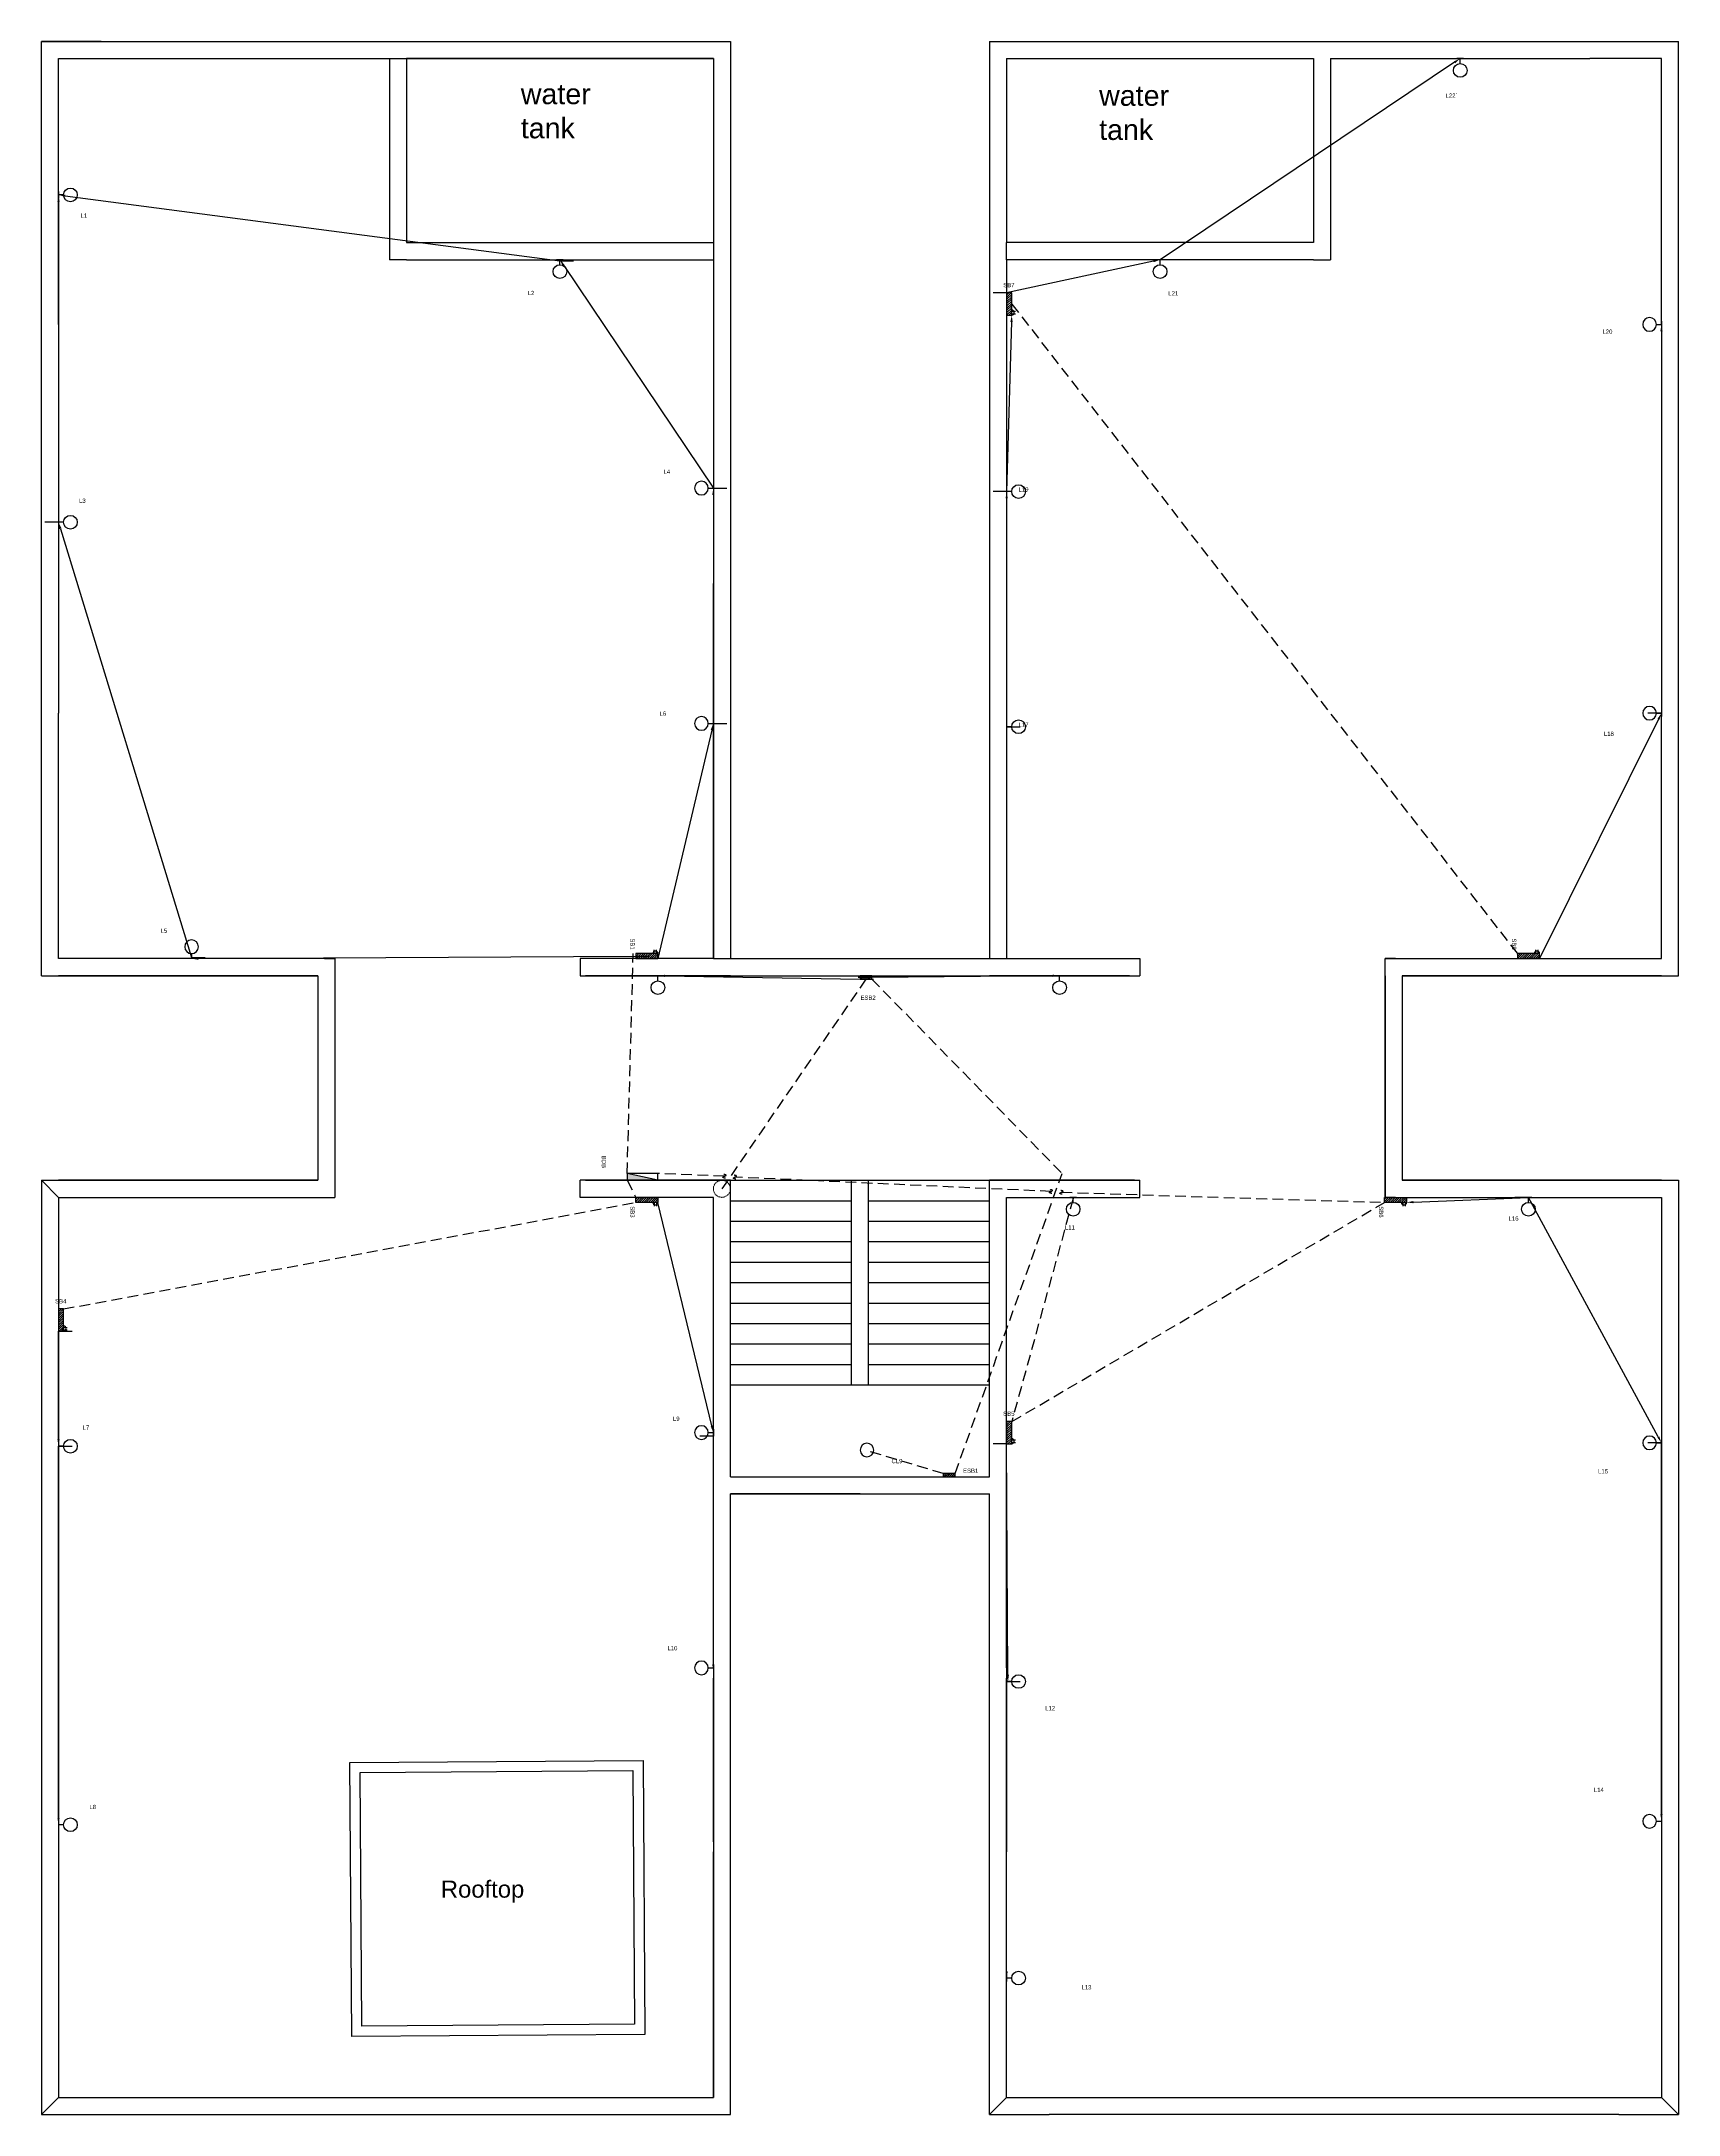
# Model space of a CAD drawing. Header units: inches. Extents: x 61297 to 163996, y 9483 to 32239.
# Drawn here: x 83437 to 84397, y 13663 to 14879 of the extents above; entities that cross this region are included whole.
import ezdxf
from ezdxf import colors
from ezdxf.entities.mleader import LeaderData, LeaderLine
from ezdxf.math import Vec2, Vec3

# ---------------------------------------------------------------- set-up
doc = ezdxf.new("R2010")
doc.units = ezdxf.units.IN
doc.linetypes.add('DASHED', pattern=[0.75, 0.5, -0.25])
doc.linetypes.add('HIDDEN', pattern=[9.525, 6.35, -3.175])
for name, color, linetype in [('Emergency Conduitt', 10, 'HIDDEN'), ('Fittings', 255, 'Continuous'), ('Layer1', 7, 'Continuous'), ('Light Fans and Socketst', 170, 'Continuous'), ('Main Conduit', 50, 'HIDDEN')]:
    doc.layers.add(name, color=color, linetype=linetype)
doc.styles.get("Standard").update_dxf_attribs({"font": 'arial.ttf'})
pattern_1 = [(45, (-3152.2866, -4176.0954), (-0.651068569, 0.651068569), [])]

# ---------------------------------------------------------------- blocks, each defined once
blk = doc.blocks.new('Light')
at = {"layer": 'Light Fans and Socketst'}
blk.add_line((0, 2), (0, -2), dxfattribs=at)
blk.add_lwpolyline([(3, 0), (1.5, 0), (0, 0)], dxfattribs=at)
blk.add_circle((7, 0), 4, dxfattribs=at)
blk = doc.blocks.new('ESB')
h = blk.add_hatch()
h.set_pattern_fill('ANSI31', color=256, scale=0.25)
h.set_pattern_definition([(45, (-3149.957, -1763.2019), (-0.561266, 0.561266), [])])
h.paths.add_polyline_path([(3.5, 2), (-3.5, 2), (-3.5, 0), (3.5, 0)])
blk.add_lwpolyline([(3.5, 0), (3.5, 2), (-3.5, 2), (-3.5, 0)], close=True)
blk = doc.blocks.new('BDB')
h = blk.add_hatch(color=256)
h.dxf.hatch_style = 1
h.paths.add_polyline_path([(13.5, 4), (-4.5, 0), (13.5, 0)])
blk.add_line((-4.5, 0), (13.5, 4))
at = {"layer": 'Layer1'}
blk.add_lwpolyline([(-4.5, 4), (13.5, 4), (13.5, 0), (-4.5, 0), (-4.5, 4)], dxfattribs=at)
blk = doc.blocks.new('Light Ceiling')
at = {"layer": 'Light Fans and Socketst'}
blk.add_circle((0, 0), 4, dxfattribs=at)

msp = doc.modelspace()

# ---------------------------------------------------------------- hatches: boundary and pattern name
at = {"layer": 'Layer1'}
h = msp.add_hatch(dxfattribs=at)
h.set_pattern_fill('ANSI31', color=256, scale=0.29)
h.set_pattern_definition(pattern_1)
h.paths.add_polyline_path([(84006.031, 14718.599), (84003.051, 14718.599), (84003.051, 14731.627), (84006.031, 14731.627)])
h = msp.add_hatch(dxfattribs=at)
h.set_pattern_fill('ANSI31', color=256, scale=0.29)
h.set_pattern_definition(pattern_1)
h.paths.add_polyline_path([(83798.553, 14344.093), (83798.553, 14341.113), (83785.525, 14341.113), (83785.525, 14344.093)])
h = msp.add_hatch(dxfattribs=at)
h.set_pattern_fill('ANSI31', color=256, scale=0.29)
h.set_pattern_definition(pattern_1)
h.paths.add_polyline_path([(84315.565, 14344.093), (84315.565, 14341.113), (84302.536, 14341.113), (84302.536, 14344.093)])
h = msp.add_hatch(dxfattribs=at)
h.set_pattern_fill('ANSI31', color=256, scale=0.29, angle=180)
h.set_pattern_definition([(225, (86944.3255, 15977.2087), (0.65106857, -0.65106857), [])])
h.paths.add_polyline_path([(83798.553, 14198.133), (83798.553, 14201.113), (83785.525, 14201.113), (83785.525, 14198.133)])
h = msp.add_hatch(dxfattribs=at)
h.set_pattern_fill('ANSI31', color=256, scale=0.29, angle=180)
h.set_pattern_definition([(225, (87383.3373, 15977.2087), (0.65106857, -0.65106857), [])])
h.paths.add_polyline_path([(84237.565, 14198.133), (84237.565, 14201.113), (84224.536, 14201.113), (84224.536, 14198.133)])
h = msp.add_hatch(dxfattribs=at)
h.set_pattern_fill('ANSI31', color=256, scale=0.29)
h.set_pattern_definition(pattern_1)
h.paths.add_polyline_path([(83450.031, 14122.599), (83447.051, 14122.599), (83447.051, 14135.627), (83450.031, 14135.627)])
h = msp.add_hatch(dxfattribs=at)
h.set_pattern_fill('ANSI31', color=256, scale=0.29)
h.set_pattern_definition(pattern_1)
h.paths.add_polyline_path([(84006.031, 14056.599), (84003.051, 14056.599), (84003.051, 14069.627), (84006.031, 14069.627)])

# ---------------------------------------------------------------- linework, layer by layer
for p, q in [((83437.051, 14331.113), (83437.051, 14879.113)), ((83472.051, 14879.113), (83437.051, 14879.113)), ((83437.051, 14879.113), (83472.051, 14879.113)), ((83447.051, 14879.113), (83472.051, 14879.113)), ((83472.051, 14879.113), (83807.051, 14879.113)), ((83807.051, 14879.113), (83841.051, 14879.113)), ((83841.051, 14879.113), (83841.051, 14341.113)), ((83993.051, 14879.113), (83993.051, 14341.113)), ((83993.051, 14879.113), (84027.051, 14879.113)), ((84027.051, 14879.113), (84363.051, 14879.113)), ((84363.051, 14879.113), (84397.051, 14879.113)), ((84397.051, 14331.113), (84397.051, 14879.113)), ((83447.051, 14713.113), (83447.051, 14869.113)), ((83447.051, 14869.113), (83641.051, 14869.113)), ((83641.051, 14869.113), (83641.051, 14761.113)), ((83641.051, 14869.113), (83651.051, 14869.113)), ((83651.051, 14869.113), (83831.051, 14869.113)), ((83831.051, 14869.113), (83651.051, 14869.113)), ((83651.051, 14869.113), (83651.051, 14761.113)), ((83831.051, 14869.113), (83831.051, 14761.113)), ((84003.051, 14869.113), (84003.051, 14761.113)), ((84003.051, 14869.113), (84183.051, 14869.113)), ((84003.051, 14869.113), (84183.051, 14869.113)), ((84183.051, 14869.113), (84183.051, 14761.113)), ((84193.051, 14869.113), (84345.027, 14869.113)), ((84193.051, 14869.113), (84193.051, 14761.113)), ((84387.051, 14869.113), (84345.027, 14869.113)), ((84387.051, 14713.113), (84387.051, 14869.113)), ((83641.051, 14761.113), (83641.051, 14751.113)), ((83651.051, 14751.113), (83641.051, 14751.113)), ((83651.051, 14761.113), (83831.051, 14761.113)), ((83651.051, 14751.113), (83831.051, 14751.113)), ((83831.051, 14761.113), (83831.051, 14751.113)), ((83831.051, 14751.113), (83831.051, 14725.113)), ((84183.051, 14761.113), (84003.051, 14761.113)), ((84003.051, 14751.113), (84003.051, 14761.113)), ((84003.051, 14751.113), (84003.051, 14725.113)), ((84183.051, 14751.113), (84003.051, 14751.113)), ((84183.051, 14751.113), (84193.051, 14751.113)), ((84193.051, 14761.113), (84193.051, 14751.113)), ((83831.051, 14725.113), (83831.051, 14617.113)), ((84003.051, 14725.113), (84003.051, 14617.113)), ((83447.051, 14713.113), (83447.051, 14485.113)), ((84387.051, 14713.113), (84387.051, 14485.113)), ((83831.051, 14617.113), (83831.051, 14341.113)), ((84003.051, 14617.113), (84003.051, 14341.113)), ((83831.051, 14341.113), (83831.051, 14561.113)), ((83447.051, 14341.113), (83447.051, 14485.113)), ((84387.051, 14341.113), (84387.051, 14485.113)), ((83603.051, 14341.113), (83447.051, 14341.113)), ((83603.051, 14341.113), (83609.051, 14341.113)), ((83609.051, 14341.113), (83609.051, 14201.113)), ((83831.051, 14341.113), (83753.027, 14341.113)), ((83831.051, 14341.113), (83753.027, 14341.113)), ((83753.027, 14341.113), (83753.027, 14331.113)), ((83831.051, 14341.113), (83841.051, 14341.113)), ((83841.051, 14341.113), (83993.051, 14341.113)), ((83993.051, 14341.113), (84003.051, 14341.113)), ((84003.051, 14341.113), (84081.074, 14341.113)), ((84003.051, 14341.113), (84081.074, 14341.113)), ((84081.074, 14341.113), (84081.074, 14331.113)), ((84231.051, 14341.113), (84225.051, 14341.113)), ((84225.051, 14201.113), (84225.051, 14341.113)), ((84231.051, 14341.113), (84387.051, 14341.113)), ((83437.051, 14331.113), (83447.051, 14331.113)), ((83599.051, 14331.113), (83447.051, 14331.113)), ((83599.051, 14331.113), (83447.051, 14331.113)), ((83447.051, 14331.113), (83599.051, 14331.113)), ((83599.051, 14331.113), (83599.051, 14211.113)), ((83609.051, 14331.113), (83609.051, 14211.113)), ((83753.027, 14331.113), (84081.074, 14331.113)), ((83841.051, 14331.113), (83756.027, 14331.113)), ((83841.051, 14331.113), (83756.027, 14331.113)), ((83759.027, 14331.113), (83841.051, 14331.113)), ((83841.051, 14331.113), (83834.051, 14331.113)), ((83993.051, 14331.113), (84078.074, 14331.113)), ((84075.074, 14331.113), (83993.051, 14331.113)), ((83993.051, 14331.113), (84075.074, 14331.113)), ((84225.051, 14331.113), (84225.051, 14211.113)), ((84235.051, 14331.113), (84387.051, 14331.113)), ((84387.051, 14331.113), (84235.051, 14331.113)), ((84235.051, 14331.113), (84387.051, 14331.113)), ((84235.051, 14331.113), (84235.051, 14211.113)), ((84387.051, 14331.113), (84397.051, 14331.113)), ((83437.051, 14211.113), (83437.051, 13663.113)), ((83437.051, 14211.113), (83447.051, 14211.113)), ((83437.051, 14211.113), (83447.051, 14201.113)), ((83599.051, 14211.113), (83447.051, 14211.113)), ((83599.051, 14211.113), (83447.051, 14211.113)), ((83599.051, 14211.113), (83447.051, 14211.113)), ((83447.051, 14211.113), (83599.051, 14211.113)), ((83753.027, 14201.113), (83753.027, 14211.113)), ((83756.027, 14211.113), (83753.027, 14211.113)), ((83841.051, 14211.113), (83756.027, 14211.113)), ((83841.051, 14211.113), (83756.027, 14211.113)), ((83841.051, 14211.113), (83756.027, 14211.113)), ((83756.027, 14211.113), (83841.051, 14211.113)), ((83841.051, 14037.113), (83841.051, 14211.113)), ((83841.051, 14211.113), (83912.051, 14211.113)), ((83912.051, 14091.113), (83912.051, 14211.113)), ((83912.051, 14211.113), (83922.051, 14211.113)), ((83922.051, 14211.113), (83993.051, 14211.113)), ((83922.051, 14091.113), (83922.051, 14211.113)), ((83993.051, 14211.113), (84078.074, 14211.113)), ((83993.051, 14211.113), (84078.074, 14211.113)), ((83993.051, 14037.113), (83993.051, 14211.113)), ((84078.074, 14211.113), (83993.051, 14211.113)), ((83993.051, 14211.113), (84078.074, 14211.113)), ((83993.051, 14211.113), (84081.074, 14211.113)), ((84081.074, 14201.113), (84081.074, 14211.113)), ((84225.051, 14211.113), (84225.051, 14201.113)), ((84235.051, 14211.113), (84387.051, 14211.113)), ((84235.051, 14211.113), (84387.051, 14211.113)), ((84387.051, 14211.113), (84235.051, 14211.113)), ((84235.051, 14211.113), (84387.051, 14211.113)), ((84387.051, 14211.113), (84397.051, 14211.113)), ((84397.051, 14211.113), (84397.051, 13663.113)), ((83447.051, 14201.113), (83447.051, 14057.113)), ((83447.051, 14201.113), (83603.051, 14201.113)), ((83603.051, 14201.113), (83609.051, 14201.113)), ((83831.051, 14201.113), (83753.027, 14201.113)), ((83831.051, 13925.113), (83831.051, 14201.113)), ((83841.051, 14199.113), (83912.051, 14199.113)), ((83922.051, 14199.113), (83993.051, 14199.113)), ((84003.051, 13925.113), (84003.051, 14201.113)), ((84003.051, 14201.113), (84081.074, 14201.113)), ((84231.051, 14201.113), (84225.051, 14201.113)), ((84231.051, 14201.113), (84387.051, 14201.113)), ((84387.051, 14201.113), (84387.051, 14057.113)), ((83841.051, 14187.113), (83912.051, 14187.113)), ((83922.051, 14187.113), (83993.051, 14187.113)), ((83841.051, 14175.113), (83912.051, 14175.113)), ((83922.051, 14175.113), (83993.051, 14175.113)), ((83841.051, 14163.113), (83912.051, 14163.113)), ((83922.051, 14163.113), (83993.051, 14163.113)), ((83841.051, 14151.113), (83912.051, 14151.113)), ((83922.051, 14151.113), (83993.051, 14151.113)), ((83841.051, 14139.113), (83912.051, 14139.113)), ((83922.051, 14139.113), (83993.051, 14139.113)), ((83841.051, 14127.113), (83912.051, 14127.113)), ((83922.051, 14127.113), (83993.051, 14127.113)), ((83841.051, 14115.113), (83912.051, 14115.113)), ((83922.051, 14115.113), (83993.051, 14115.113)), ((83841.051, 14103.113), (83912.051, 14103.113)), ((83922.051, 14103.113), (83993.051, 14103.113)), ((83841.051, 14091.113), (83912.051, 14091.113)), ((83912.051, 14091.113), (83922.051, 14091.113)), ((83922.051, 14091.113), (83993.051, 14091.113)), ((83447.051, 14057.113), (83447.051, 13829.113)), ((84387.051, 14057.113), (84387.051, 13829.113)), ((83447.051, 14051.113), (83447.051, 13997.113)), ((84387.051, 14051.113), (84387.051, 13997.113)), ((83841.051, 14037.113), (83993.051, 14037.113)), ((83841.051, 13663.113), (83841.051, 14027.113)), ((83917.051, 14027.113), (83841.051, 14027.113)), ((83841.051, 14027.113), (83993.051, 14027.113)), ((83993.051, 13663.113), (83993.051, 14027.113)), ((83447.051, 13991.113), (83447.051, 13937.113)), ((83831.051, 13925.113), (83831.051, 13991.113)), ((84003.051, 13925.113), (84003.051, 13991.113)), ((84387.051, 13991.113), (84387.051, 13937.113)), ((83447.051, 13931.113), (83447.051, 13835.113)), ((83831.051, 13925.113), (83831.051, 13673.113)), ((84003.051, 13925.113), (84003.051, 13817.113)), ((84387.051, 13931.113), (84387.051, 13835.113)), ((83831.051, 13823.113), (83831.051, 13919.113)), ((84003.051, 13823.113), (84003.051, 13919.113)), ((83617.887, 13869.663), (83789.817, 13870.873)), ((83619.019, 13708.879), (83617.887, 13869.663)), ((83623.929, 13863.705), (83783.86, 13864.831)), ((83624.976, 13714.921), (83623.929, 13863.705)), ((83783.86, 13864.831), (83784.907, 13716.047)), ((83789.817, 13870.873), (83790.949, 13710.089)), ((83447.051, 13829.113), (83447.051, 13673.113)), ((84387.051, 13829.113), (84387.051, 13673.113)), ((83831.051, 13673.113), (83831.051, 13817.113)), ((84003.051, 13673.113), (84003.051, 13817.113)), ((83790.949, 13710.089), (83619.019, 13708.879)), ((83784.907, 13716.047), (83624.976, 13714.921)), ((83437.051, 13663.113), (83447.051, 13673.113)), ((83447.051, 13673.113), (83831.051, 13673.113)), ((84003.051, 13673.113), (83993.051, 13663.113)), ((84003.051, 13673.113), (84387.051, 13673.113)), ((84387.051, 13673.113), (84397.051, 13663.113)), ((83437.051, 13663.113), (83841.051, 13663.113)), ((83993.051, 13663.113), (84028.051, 13663.113)), ((84003.051, 13663.113), (84028.051, 13663.113)), ((84362.051, 13663.113), (84028.051, 13663.113)), ((84362.051, 13663.113), (84397.051, 13663.113))]:
    msp.add_line(p, q)
at = {"layer": 'Emergency Conduitt'}
for p, q in [((83920.551, 14329.113), (83836.051, 14206.113)), ((83924.051, 14329.113), (84035.562, 14215.113)), ((83972.874, 14039.113), (84035.562, 14215.113)), ((83965.874, 14039.113), (83921.051, 14052.492))]:
    msp.add_line(p, q, dxfattribs=at)
at = {"layer": 'Fittings', "color": 7, "linetype": 'DASHED', "lineweight": 9, "true_color": 0xffffff}
msp.add_circle((83836.051, 14206.113), 5, dxfattribs=at)
at = {"layer": 'Layer1'}
for p, q in [((84006.031, 14720.849), (84008.146, 14720.849)), ((84006.031, 14719.349), (84008.146, 14719.349)), ((83796.303, 14344.093), (83796.303, 14346.209)), ((83797.803, 14344.093), (83797.803, 14346.209)), ((84313.315, 14344.093), (84313.315, 14346.209)), ((84314.815, 14344.093), (84314.815, 14346.209)), ((83796.303, 14198.133), (83796.303, 14196.017)), ((83797.803, 14198.133), (83797.803, 14196.017)), ((84235.315, 14198.133), (84235.315, 14196.017)), ((84236.815, 14198.133), (84236.815, 14196.017)), ((83450.031, 14124.849), (83452.146, 14124.849)), ((83450.031, 14123.349), (83452.146, 14123.349)), ((84006.031, 14058.849), (84008.146, 14058.849)), ((84006.031, 14057.349), (84008.146, 14057.349))]:
    msp.add_line(p, q, dxfattribs=at)
for points in [[(84006.031, 14718.599), (84006.031, 14731.627), (84003.051, 14731.627), (84003.051, 14718.599)], [(83798.553, 14344.093), (83785.525, 14344.093), (83785.525, 14341.113), (83798.553, 14341.113)], [(84315.565, 14344.093), (84302.536, 14344.093), (84302.536, 14341.113), (84315.565, 14341.113)], [(83798.553, 14198.133), (83785.525, 14198.133), (83785.525, 14201.113), (83798.553, 14201.113)], [(84237.565, 14198.133), (84224.536, 14198.133), (84224.536, 14201.113), (84237.565, 14201.113)], [(83450.031, 14122.599), (83450.031, 14135.627), (83447.051, 14135.627), (83447.051, 14122.599)], [(84006.031, 14056.599), (84006.031, 14069.627), (84003.051, 14069.627), (84003.051, 14056.599)]]:
    msp.add_lwpolyline(points, close=True, dxfattribs=at)
for centre, start, end in [((84006.031, 14720.099), 270, 90), ((83797.053, 14344.093), 0, 180), ((84314.065, 14344.093), 0, 180), ((83797.053, 14198.133), 180, 0), ((84236.065, 14198.133), 180, 0), ((83450.031, 14124.099), 270, 90), ((84006.031, 14058.099), 270, 90)]:
    msp.add_arc(centre, 1.5, start, end, dxfattribs=at)
at = {"layer": 'Main Conduit'}
for p, q in [((84006.031, 14725.113), (84302.536, 14344.093)), ((83780.539, 14215.113), (83784.039, 14344.093)), ((84225.051, 14201.113), (84225.051, 14341.113)), ((84225.051, 14341.113), (84307.565, 14341.113)), ((83837.543, 14213.478), (83798.539, 14215.113)), ((83780.539, 14211.113), (83785.525, 14201.113)), ((84028.995, 14204.564), (83843.686, 14212.995)), ((84035.138, 14204.081), (84224.536, 14198.133)), ((83450.031, 14135.627), (83785.525, 14198.133)), ((84042.062, 14200.366), (84006.031, 14069.627)), ((84006.031, 14069.627), (84224.536, 14198.133))]:
    msp.add_line(p, q, dxfattribs=at)
for points in [[(83838.089, 14212.279), (83836.629, 14212.918), (83838.575, 14214.074), (83837.163, 14214.553)], [(83844.233, 14211.796), (83842.772, 14212.435), (83844.719, 14213.591), (83843.306, 14214.07)], [(84029.542, 14203.365), (84028.081, 14204.004), (84030.028, 14205.16), (84028.615, 14205.638)], [(84035.685, 14202.882), (84034.224, 14203.521), (84036.171, 14204.677), (84034.758, 14205.156)]]:
    msp.add_spline(points, degree=3, dxfattribs=at)

# ---------------------------------------------------------------- block references
for p in [(83920.551, 14329.113), (83969.374, 14037.113)]:
    msp.add_blockref('ESB', p)
at = {"layer": 'Layer1', "xscale": -1}
msp.add_blockref('BDB', (83794.039, 14211.113), dxfattribs=at)
at = {"layer": 'Layer1', "xscale": -1, "rotation": 180}
msp.add_blockref('Light Ceiling', (83921.134, 14052.888), dxfattribs=at)
at = {"layer": 'Light Fans and Socketst', "rotation": 270}
for p in [(84269.039, 14869.113), (83741.051, 14751.113), (84093.051, 14751.113), (83798.539, 14331.113), (84034.062, 14331.113), (84042.062, 14201.113), (84309.051, 14201.113)]:
    msp.add_blockref('Light', p, dxfattribs=at)
at = {"layer": 'Light Fans and Socketst'}
for p in [(83447.051, 14789.113), (84003.051, 14615.113), (83447.051, 14597.113), (84003.051, 14477.113), (83447.051, 14055.113), (84003.051, 13917.113), (83447.051, 13833.113), (84003.051, 13743.113)]:
    msp.add_blockref('Light', p, dxfattribs=at)
at = {"layer": 'Light Fans and Socketst', "xscale": -1}
for p in [(84387.051, 14713.113), (83831.051, 14617.113), (83831.051, 14479.113), (84387.051, 14485.113), (83831.051, 14063.113), (84387.051, 14057.113), (83831.051, 13925.113), (84387.051, 13835.113)]:
    msp.add_blockref('Light', p, dxfattribs=at)
at = {"layer": 'Light Fans and Socketst', "xscale": -1, "rotation": 270}
msp.add_blockref('Light', (83525.051, 14341.113), dxfattribs=at)

# ---------------------------------------------------------------- texts
at = {"attachment_point": 1}
for s, width, gutter_width, insert, char_height in [('water\\Ptank', 62.90069, 60, (83718.157, 14854.33), 12), ('water\\Ptank', 62.90069, 60, (84057.288, 14853.365), 12), ('L22`', 6.93541, 12.5, (84260.445, 14848.589), 2.5), ('L1', 6.93541, 12.5, (83459.982, 14778.255), 2.5), ('L2', 6.93541, 12.5, (83722.259, 14732.832), 2.5), ('SB7', 6.93541, 12.5, (84001.042, 14737.439), 2.5), ('L21', 6.93541, 12.5, (84097.825, 14732.607), 2.5), ('L20', 6.93541, 12.5, (84352.459, 14710.16), 2.5), ('L4', 6.93541, 12.5, (83801.819, 14628.008), 2.5), ('L19', 6.93541, 12.5, (84010.044, 14617.624), 2.5), ('L3', 6.93541, 12.5, (83459.103, 14610.976), 2.5), ('L6', 6.93541, 12.5, (83799.54, 14486.085), 2.5), ('L17', 6.93541, 12.5, (84010.044, 14479.624), 2.5), ('L18', 6.93541, 12.5, (84353.297, 14474.283), 2.5), ('L5', 6.93541, 12.5, (83506.937, 14358.765), 2.5), ('ESB2', 6.93541, 12.5, (83917.324, 14319.452), 2.5), ('L11', 6.93541, 12.5, (84037.253, 14184.693), 2.5), ('L16', 6.93541, 12.5, (84297.406, 14189.942), 2.5), ('SB4', 6.93541, 12.5, (83445.042, 14141.439), 2.5), ('L9', 6.93541, 12.5, (83807.378, 14072.515), 2.5), ('SB5', 6.93541, 12.5, (84001.042, 14075.439), 2.5), ('L7', 6.93541, 12.5, (83461.195, 14067.309), 2.5), ('CL9', 6.93541, 12.5, (83935.526, 14047.666), 2.5), ('ESB1', 6.93541, 12.5, (83977.482, 14042.026), 2.5), ('L15', 6.93541, 12.5, (84349.887, 14041.679), 2.5), ('L10', 6.93541, 12.5, (83804.147, 13937.944), 2.5), ('L12', 6.93541, 12.5, (84025.655, 13902.72), 2.5), ('L14', 6.93541, 12.5, (84347.396, 13854.781), 2.5), ('L8', 6.93541, 12.5, (83465.15, 13844.765), 2.5), ('Rooftop', 238, 1, (83671.262, 13800.335), 10), ('L13', 6.93541, 12.5, (84046.947, 13739.004), 2.5)]:
    msp.add_mtext_dynamic_manual_height_columns(s, width=width, gutter_width=gutter_width, heights=[0], dxfattribs=dict(at, insert=insert, char_height=char_height))
at = {"char_height": 2.5, "rotation": 270}
for s, insert, attachment_point in [('SB1', (83784.884, 14352.976), 1), ('SB8', (84301.896, 14352.976), 1), ('BDB', (83768.138, 14225.468), 1), ('SB3', (83784.884, 14189.251), 3), ('SB6', (84223.896, 14189.251), 3)]:
    msp.add_mtext_dynamic_manual_height_columns(s, width=6.93541, gutter_width=12.5, heights=[0], dxfattribs=dict(at, insert=insert, attachment_point=attachment_point))

# ---------------------------------------------------------------- leaders
at = {"layer": 'Emergency Conduitt'}
ml = msp.add_multileader_mtext('Standard', dxfattribs=at)
ml.set_content('', color=256)
ml.set_leader_properties()
ml.build(insert=Vec2(0, 0))
ctx = ml.context
ctx.base_point, ctx.plane_origin = Vec3(83925.051, 14329.113), Vec3(83798.539, 14331.113)
notes = []
notes.append((ctx, [(0, (1, 1, 0), (83917.051, 14329.113), (1, 0), 8, [(0, [(83798.539, 14331.113)], 0, [])])]))
ctx.mtext.insert, ctx.mtext.flow_direction = Vec3(83927.051, 14331.113), 5
ml = msp.add_multileader_mtext('Standard', dxfattribs=at)
ml.set_content('', color=256)
ml.set_leader_properties()
ml.build(insert=Vec2(0, 0))
ctx = ml.context
ctx.base_point, ctx.plane_origin = Vec3(83912.051, 14330.113), Vec3(84034.062, 14331.113)
ctx.text_align_type = 2
notes.append((ctx, [(0, (1, 1, 0), (83924.051, 14330.113), (-1, 0), 8, [(0, [(84034.062, 14331.113)], 0, [])])]))
ctx.mtext.insert, ctx.mtext.alignment, ctx.mtext.flow_direction = Vec3(83914.051, 14332.113), 3, 5
at = {"layer": 'Main Conduit'}
ml = msp.add_multileader_mtext('Standard', dxfattribs=at)
ml.set_content('', color=256)
ml.set_leader_properties()
ml.build(insert=Vec2(0, 0))
ctx = ml.context
ctx.base_point, ctx.plane_origin = Vec3(84081.051, 14751.113), Vec3(84269.039, 14869.113)
ctx.text_align_type = 2
notes.append((ctx, [(0, (1, 1, 0), (84093.051, 14751.113), (-1, 0), 8, [(0, [(84269.039, 14869.113)], 0, [])])]))
ctx.mtext.insert, ctx.mtext.alignment, ctx.mtext.flow_direction = Vec3(84083.051, 14753.113), 3, 5
ml = msp.add_multileader_mtext('Standard', dxfattribs=at)
ml.set_content('', color=256)
ml.set_leader_properties()
ml.build(insert=Vec2(0, 0))
ctx = ml.context
ctx.base_point, ctx.plane_origin = Vec3(83435.051, 14597.113), Vec3(83447.051, 14789.113)
ctx.text_align_type = 2
notes.append((ctx, [(0, (1, 1, 0), (83447.051, 14597.113), (-1, 0), 8, [(0, [(83447.051, 14789.113)], 0, [])])]))
ctx.mtext.insert, ctx.mtext.alignment, ctx.mtext.flow_direction = Vec3(83437.051, 14599.113), 3, 5
ml = msp.add_multileader_mtext('Standard', dxfattribs=at)
ml.set_content('', color=256)
ml.set_leader_properties()
ml.build(insert=Vec2(0, 0))
ctx = ml.context
ctx.base_point, ctx.plane_origin = Vec3(83749.051, 14750.366), Vec3(83447.051, 14789.113)
notes.append((ctx, [(0, (1, 1, 0), (83741.051, 14750.366), (1, 0), 8, [(0, [(83447.051, 14789.113)], 0, [])])]))
ctx.mtext.insert, ctx.mtext.flow_direction = Vec3(83751.051, 14752.366), 5
ml = msp.add_multileader_mtext('Standard', dxfattribs=at)
ml.set_content('', color=256)
ml.set_leader_properties()
ml.build(insert=Vec2(0, 0))
ctx = ml.context
ctx.base_point, ctx.plane_origin = Vec3(83839.051, 14617.113), Vec3(83741.051, 14751.113)
notes.append((ctx, [(0, (1, 1, 0), (83831.051, 14617.113), (1, 0), 8, [(0, [(83741.051, 14751.113)], 0, [])])]))
ctx.mtext.insert, ctx.mtext.flow_direction = Vec3(83841.051, 14619.113), 5
ml = msp.add_multileader_mtext('Standard', dxfattribs=at)
ml.set_content('', color=256)
ml.set_leader_properties()
ml.build(insert=Vec2(0, 0))
ctx = ml.context
ctx.base_point, ctx.plane_origin = Vec3(83991.051, 14731.627), Vec3(84093.051, 14751.113)
ctx.text_align_type = 2
notes.append((ctx, [(0, (1, 1, 0), (84003.051, 14731.627), (-1, 0), 8, [(0, [(84093.051, 14751.113)], 0, [])])]))
ctx.mtext.insert, ctx.mtext.alignment, ctx.mtext.flow_direction = Vec3(83993.051, 14733.627), 3, 5
ml = msp.add_multileader_mtext('Standard', dxfattribs=at)
ml.set_content('', color=256)
ml.set_leader_properties()
ml.build(insert=Vec2(0, 0))
ctx = ml.context
ctx.base_point, ctx.plane_origin = Vec3(83991.051, 14615.113), Vec3(84006.031, 14718.599)
ctx.text_align_type = 2
notes.append((ctx, [(0, (1, 1, 0), (84003.051, 14615.113), (-1, 0), 8, [(0, [(84006.031, 14718.599)], 0, [])])]))
ctx.mtext.insert, ctx.mtext.alignment, ctx.mtext.flow_direction = Vec3(83993.051, 14617.113), 3, 5
ml = msp.add_multileader_mtext('Standard', dxfattribs=at)
ml.set_content('', color=256)
ml.set_leader_properties()
ml.build(insert=Vec2(0, 0))
ctx = ml.context
ctx.base_point, ctx.plane_origin = Vec3(84375.051, 14485.113), Vec3(84387.051, 14713.113)
ctx.text_align_type = 2
notes.append((ctx, [(0, (1, 1, 0), (84387.051, 14485.113), (-1, 0), 8, [(0, [(84387.051, 14713.113)], 0, [])])]))
ctx.mtext.insert, ctx.mtext.alignment, ctx.mtext.flow_direction = Vec3(84377.051, 14487.113), 3, 5
ml = msp.add_multileader_mtext('Standard', dxfattribs=at)
ml.set_content('', color=256)
ml.set_leader_properties()
ml.build(insert=Vec2(0, 0))
ctx = ml.context
ctx.base_point, ctx.plane_origin = Vec3(83839.051, 14479.113), Vec3(83831.051, 14617.113)
notes.append((ctx, [(0, (1, 1, 0), (83831.051, 14479.113), (1, 0), 8, [(0, [(83831.051, 14617.113)], 0, [])])]))
ctx.mtext.insert, ctx.mtext.flow_direction = Vec3(83841.051, 14481.113), 5
ml = msp.add_multileader_mtext('Standard', dxfattribs=at)
ml.set_content('', color=256)
ml.set_leader_properties()
ml.build(insert=Vec2(0, 0))
ctx = ml.context
ctx.base_point, ctx.plane_origin = Vec3(84011.051, 14477.113), Vec3(84003.051, 14615.113)
notes.append((ctx, [(0, (1, 1, 0), (84003.051, 14477.113), (1, 0), 8, [(0, [(84003.051, 14615.113)], 0, [])])]))
ctx.mtext.insert, ctx.mtext.flow_direction = Vec3(84013.051, 14479.113), 5
ml = msp.add_multileader_mtext('Standard', dxfattribs=at)
ml.set_content('', color=256)
ml.set_leader_properties()
ml.build(insert=Vec2(0, 0))
ctx = ml.context
ctx.base_point, ctx.plane_origin = Vec3(83533.051, 14341.86), Vec3(83447.051, 14597.113)
notes.append((ctx, [(0, (1, 1, 0), (83525.051, 14341.86), (1, 0), 8, [(0, [(83447.051, 14597.113)], 0, [])])]))
ctx.mtext.insert, ctx.mtext.flow_direction = Vec3(83535.051, 14343.86), 5
ml = msp.add_multileader_mtext('Standard', dxfattribs=at)
ml.set_content('', color=256)
ml.set_leader_properties()
ml.build(insert=Vec2(0, 0))
ctx = ml.context
ctx.base_point, ctx.plane_origin = Vec3(84303.565, 14341.113), Vec3(84387.051, 14485.113)
ctx.text_align_type = 2
notes.append((ctx, [(0, (1, 1, 0), (84315.565, 14341.113), (-1, 0), 8, [(0, [(84387.051, 14485.113)], 0, [])])]))
ctx.mtext.insert, ctx.mtext.alignment, ctx.mtext.flow_direction = Vec3(84305.565, 14343.113), 3, 5
ml = msp.add_multileader_mtext('Standard', dxfattribs=at)
ml.set_content('', color=256)
ml.set_leader_properties()
ml.build(insert=Vec2(0, 0))
ctx = ml.context
ctx.base_point, ctx.plane_origin = Vec3(83786.553, 14341.113), Vec3(83831.051, 14479.113)
ctx.text_align_type = 2
notes.append((ctx, [(0, (1, 1, 0), (83798.553, 14341.113), (-1, 0), 8, [(0, [(83831.051, 14479.113)], 0, [])])]))
ctx.mtext.insert, ctx.mtext.alignment, ctx.mtext.flow_direction = Vec3(83788.553, 14343.113), 3, 5
ml = msp.add_multileader_mtext('Standard', dxfattribs=at)
ml.set_content('', color=256)
ml.set_leader_properties()
ml.build(insert=Vec2(0, 0))
ctx = ml.context
ctx.base_point, ctx.plane_origin = Vec3(83793.525, 14342.603), Vec3(83525.051, 14341.113)
notes.append((ctx, [(0, (1, 1, 0), (83785.525, 14342.603), (1, 0), 8, [(0, [(83525.051, 14341.113)], 0, [])])]))
ctx.mtext.insert, ctx.mtext.flow_direction = Vec3(83795.525, 14344.603), 5
ml = msp.add_multileader_mtext('Standard', dxfattribs=at)
ml.set_content('', color=256)
ml.set_leader_properties()
ml.build(insert=Vec2(0, 0))
ctx = ml.context
ctx.base_point, ctx.plane_origin = Vec3(84317.051, 14201.113), Vec3(84237.565, 14198.133)
notes.append((ctx, [(0, (1, 1, 0), (84309.051, 14201.113), (1, 0), 8, [(0, [(84237.565, 14198.133)], 0, [])])]))
ctx.mtext.insert, ctx.mtext.flow_direction = Vec3(84319.051, 14203.113), 5
ml = msp.add_multileader_mtext('Standard', dxfattribs=at)
ml.set_content('', color=256)
ml.set_leader_properties()
ml.build(insert=Vec2(0, 0))
ctx = ml.context
ctx.base_point, ctx.plane_origin = Vec3(84297.051, 14201.113), Vec3(84387.051, 14057.113)
ctx.text_align_type = 2
notes.append((ctx, [(0, (1, 1, 0), (84309.051, 14201.113), (-1, 0), 8, [(0, [(84387.051, 14057.113)], 0, [])])]))
ctx.mtext.insert, ctx.mtext.alignment, ctx.mtext.flow_direction = Vec3(84299.051, 14203.113), 3, 5
ml = msp.add_multileader_mtext('Standard', dxfattribs=at)
ml.set_content('', color=256)
ml.set_leader_properties()
ml.build(insert=Vec2(0, 0))
ctx = ml.context
ctx.base_point, ctx.plane_origin = Vec3(83786.553, 14198.133), Vec3(83831.051, 14063.113)
ctx.text_align_type = 2
notes.append((ctx, [(0, (1, 1, 0), (83798.553, 14198.133), (-1, 0), 8, [(0, [(83831.051, 14063.113)], 0, [])])]))
ctx.mtext.insert, ctx.mtext.alignment, ctx.mtext.flow_direction = Vec3(83788.553, 14200.133), 3, 5
ml = msp.add_multileader_mtext('Standard', dxfattribs=at)
ml.set_content('', color=256)
ml.set_leader_properties()
ml.build(insert=Vec2(0, 0))
ctx = ml.context
ctx.base_point, ctx.plane_origin = Vec3(83455.051, 14122.599), Vec3(83447.051, 14055.113)
notes.append((ctx, [(0, (1, 1, 0), (83447.051, 14122.599), (1, 0), 8, [(0, [(83447.051, 14055.113)], 0, [])])]))
ctx.mtext.insert, ctx.mtext.flow_direction = Vec3(83457.051, 14124.599), 5
ml = msp.add_multileader_mtext('Standard', dxfattribs=at)
ml.set_content('', color=256)
ml.set_leader_properties()
ml.build(insert=Vec2(0, 0))
ctx = ml.context
ctx.base_point, ctx.plane_origin = Vec3(83455.051, 14055.113), Vec3(83447.051, 13833.113)
notes.append((ctx, [(0, (1, 1, 0), (83447.051, 14055.113), (1, 0), 8, [(0, [(83447.051, 13833.113)], 0, [])])]))
ctx.mtext.insert, ctx.mtext.flow_direction = Vec3(83457.051, 14057.113), 5
ml = msp.add_multileader_mtext('Standard', dxfattribs=at)
ml.set_content('', color=256)
ml.set_leader_properties()
ml.build(insert=Vec2(0, 0))
ctx = ml.context
ctx.base_point, ctx.plane_origin = Vec3(83819.051, 14061.113), Vec3(83831.051, 13923.113)
ctx.text_align_type = 2
notes.append((ctx, [(0, (1, 1, 0), (83831.051, 14061.113), (-1, 0), 8, [(0, [(83831.051, 13923.113)], 0, [])])]))
ctx.mtext.insert, ctx.mtext.alignment, ctx.mtext.flow_direction = Vec3(83821.051, 14063.113), 3, 5
ml = msp.add_multileader_mtext('Standard', dxfattribs=at)
ml.set_content('', color=256)
ml.set_leader_properties()
ml.build(insert=Vec2(0, 0))
ctx = ml.context
ctx.base_point, ctx.plane_origin = Vec3(83991.051, 14056.599), Vec3(84003.798, 13917.113)
ctx.text_align_type = 2
notes.append((ctx, [(0, (1, 1, 0), (84003.051, 14056.599), (-1, 0), 8, [(0, [(84003.798, 13917.113)], 0, [])])]))
ctx.mtext.insert, ctx.mtext.alignment, ctx.mtext.flow_direction = Vec3(83993.051, 14058.599), 3, 5
ml = msp.add_multileader_mtext('Standard', dxfattribs=at)
ml.set_content('', color=256)
ml.set_leader_properties()
ml.build(insert=Vec2(0, 0))
ctx = ml.context
ctx.base_point, ctx.plane_origin = Vec3(84375.051, 14057.113), Vec3(84387.051, 13835.113)
ctx.text_align_type = 2
notes.append((ctx, [(0, (1, 1, 0), (84387.051, 14057.113), (-1, 0), 8, [(0, [(84387.051, 13835.113)], 0, [])])]))
ctx.mtext.insert, ctx.mtext.alignment, ctx.mtext.flow_direction = Vec3(84377.051, 14059.113), 3, 5
ml = msp.add_multileader_mtext('Standard', dxfattribs=at)
ml.set_content('', color=256)
ml.set_leader_properties()
ml.build(insert=Vec2(0, 0))
ctx = ml.context
ctx.base_point, ctx.plane_origin = Vec3(84011.051, 13917.113), Vec3(84003.051, 13743.113)
notes.append((ctx, [(0, (1, 1, 0), (84003.051, 13917.113), (1, 0), 8, [(0, [(84003.051, 13743.113)], 0, [])])]))
ctx.mtext.insert, ctx.mtext.flow_direction = Vec3(84013.051, 13919.113), 5
for ctx, leaders in notes:
    for number, flags, end, landing, length, lines in leaders:
        leader = LeaderData()
        leader.index, (leader.has_last_leader_line, leader.has_dogleg_vector, leader.attachment_direction) = number, flags
        leader.last_leader_point, leader.dogleg_vector, leader.dogleg_length = Vec3(end), Vec3(landing), length
        for number, points, colour, breaks in lines:
            line = LeaderLine()
            line.index, line.vertices, line.color, line.breaks = number, Vec3.list(points), colors.encode_raw_color(colour), breaks
            leader.lines.append(line)
        ctx.leaders.append(leader)

doc.saveas('drawing.dxf')
